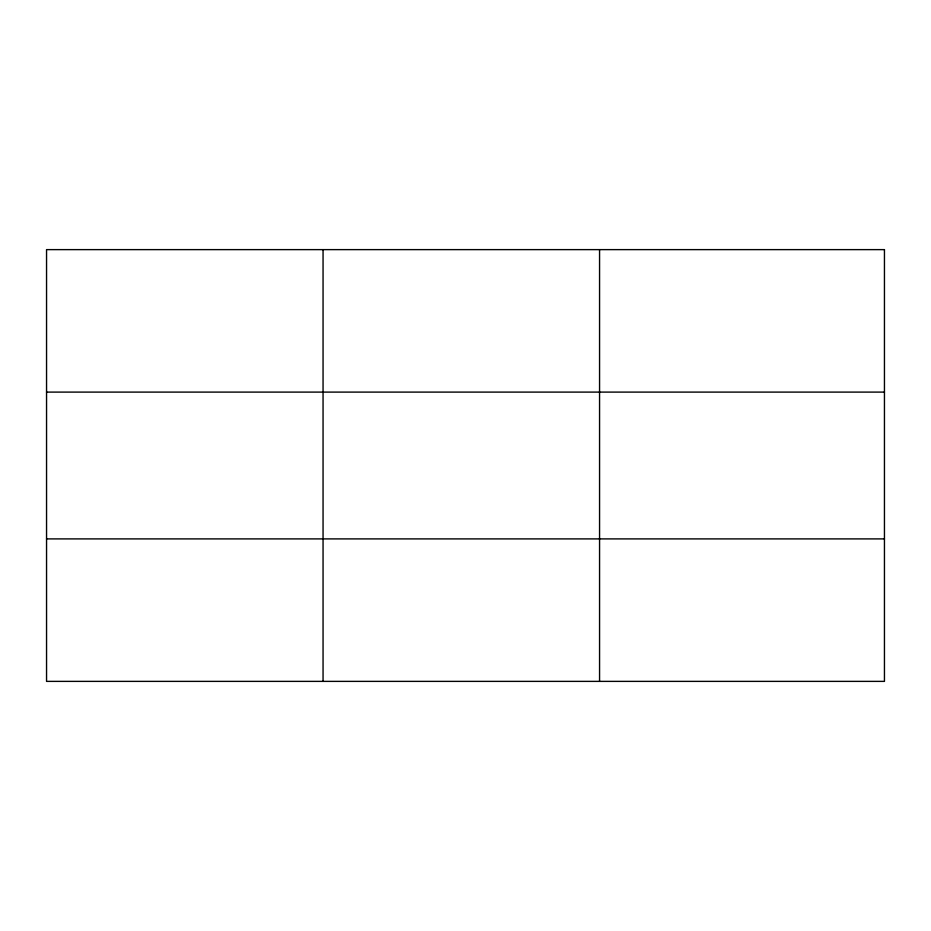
<?xml version="1.0" encoding="UTF-8"?>
<svg xmlns="http://www.w3.org/2000/svg" width="931" height="931" viewBox="0 0 931 931"><rect width="100%" height="100%" fill="white"/><g stroke="black" fill="none" stroke-linecap="round" stroke-linejoin="round"><path stroke-width="1.4" d="M323.057 249.624L323.057 681.376M599.564 249.624L599.564 681.376M46.55 392.102L884.45 392.102M46.55 538.898L884.45 538.898M884.45 249.624L884.45 681.376L46.55 681.376L46.55 249.624L884.45 249.624"/></g></svg>
